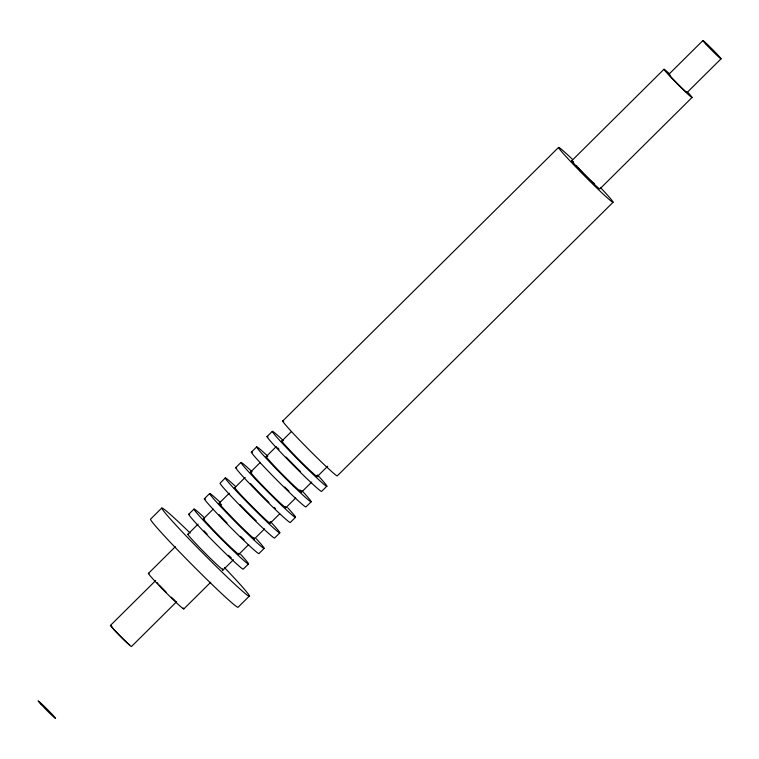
<?xml version="1.0" encoding="UTF-8"?>
<svg xmlns="http://www.w3.org/2000/svg" width="759" height="759" viewBox="0 0 759 759"><rect width="100%" height="100%" fill="white"/><g stroke="black" fill="none" stroke-linecap="round" stroke-linejoin="round"><path stroke-width="1.14" d="M161.752 508.046L150.519 519.184A62.143 2.675 45.2 0 0 194.152 566.831A62.143 2.675 45.2 0 0 238.136 607.209L249.369 596.062M188.725 514.279L193.943 509.099M204.389 498.739L209.617 493.559M225.281 478.009L220.063 483.189A38.7 1.67 45.2 0 0 247.235 512.866A38.7 1.67 45.2 0 0 274.625 538.008L279.853 532.827M235.736 467.648L240.954 462.468M251.4 452.108L256.627 446.918M267.073 436.558L272.291 431.378M282.746 421.017L558.539 147.426M148.432 573.406L175.357 546.689M187.985 534.165L198.08 524.146M203.127 519.137L213.232 509.118M219.114 503.274L229.218 493.255M234.265 488.255L245.204 477.402M250.252 472.392L260.356 462.373M266.248 456.529L276.342 446.51M281.39 441.501L291.494 431.482M571.783 160.728L663.973 69.268M110.434 625.444L155.614 580.626M668.926 74.249L702.881 40.569M687.094 92.503L721.05 58.822M692.056 97.475L599.857 188.934A19.914 0.863 45.2 0 1 582.134 172.302A19.914 0.863 45.2 0 1 573.69 162.037M183.811 608.946L210.746 582.238M222.52 570.55L233.459 559.696M238.516 554.687L248.61 544.668M253.658 539.658L264.597 528.805M270.489 522.96L279.748 513.777M285.64 507.932L295.735 497.923M301.627 492.079L311.731 482.06M316.778 477.05L327.717 466.197M248.506 563.918L243.288 569.098A38.7 1.67 45.2 0 1 212.34 540.351A38.7 1.67 45.2 0 1 189.674 514.63M264.179 548.377L258.952 553.558A38.7 1.67 45.2 0 1 228.004 524.811A38.7 1.67 45.2 0 1 205.347 499.09M295.517 517.287L290.299 522.467A38.7 1.67 45.2 0 1 259.35 493.72A38.7 1.67 45.2 0 1 236.685 467.999M311.19 501.737L305.962 506.917A38.7 1.67 45.2 0 1 275.014 478.179A38.7 1.67 45.2 0 1 252.358 452.449M326.863 486.196L321.636 491.377A38.7 1.67 45.2 0 1 290.688 462.629A38.7 1.67 45.2 0 1 268.031 436.909M613.101 202.236L337.309 475.827A38.7 1.67 45.2 0 1 306.361 447.089A38.7 1.67 45.2 0 1 283.695 421.359M129.751 644.856A12.505 0.541 45.2 0 1 120.899 636.725A12.505 0.541 45.2 0 1 112.123 627.143M686.8 91.991A12.884 0.56 45.2 0 1 676.791 82.93A12.884 0.56 45.2 0 1 670.159 75.094M687.977 92.522A19.914 0.863 45.2 0 1 687.455 93.765A19.914 0.863 45.2 0 1 667.227 73.319A19.914 0.863 45.2 0 1 669.514 73.86M600.416 187.492A38.7 1.67 45.2 0 1 606.213 196.875A38.7 1.67 45.2 0 1 564.639 155.054A38.7 1.67 45.2 0 1 572.267 159.172M594.582 183.839A12.884 0.56 45.2 0 1 586.973 176.771A12.884 0.56 45.2 0 1 577.931 167.303M577.039 166.212A12.884 0.56 45.2 0 1 576.736 165.699M183.223 607.968A25.094 1.082 45.2 0 1 166.05 592.646A25.094 1.082 45.2 0 1 149.049 573.633M175.196 600.749A14.905 0.645 45.2 0 1 171.335 597.21M166.079 592.048A14.905 0.645 45.2 0 1 159.333 585.056M158.043 583.652A14.905 0.645 45.2 0 1 156.999 582.466M176.259 601.593A14.905 0.645 45.2 0 0 176.629 601.735L131.449 646.554A14.905 0.645 45.2 0 1 118.176 634.107A14.905 0.645 45.2 0 1 111.858 626.422M270.451 521.594A38.7 1.67 45.2 0 1 272.026 526.613A38.7 1.67 45.2 0 1 232.263 486.614A38.7 1.67 45.2 0 1 235.641 486.557M269.673 522.211A25.094 1.082 45.2 0 1 252.5 506.889A25.094 1.082 45.2 0 1 235.499 487.876M256.134 520.759A25.094 1.082 45.2 0 1 239.806 504.412M301.788 490.504A38.7 1.67 45.2 0 1 303.116 495.304A38.7 1.67 45.2 0 1 263.155 455.03A38.7 1.67 45.2 0 1 267.794 456.235M299.966 489.821A25.094 1.082 45.2 0 1 285.384 477.345A25.094 1.082 45.2 0 1 266.836 456.785M289.027 491.139A25.094 1.082 45.2 0 1 284.663 486.965M287.604 507.657A38.7 1.67 45.2 0 1 286.466 509.944A38.7 1.67 45.2 0 1 247.054 470.087A38.7 1.67 45.2 0 1 252.121 471.785M285.346 506.661A25.094 1.082 45.2 0 1 268.174 491.339A25.094 1.082 45.2 0 1 251.163 472.326M275.479 508.663A25.094 1.082 45.2 0 1 274.094 507.382M268.999 502.505A25.094 1.082 45.2 0 1 250.451 483.521M317.461 474.954A38.7 1.67 45.2 0 1 318.789 479.764A38.7 1.67 45.2 0 1 278.828 439.48A38.7 1.67 45.2 0 1 283.468 440.694M316.683 475.57A25.094 1.082 45.2 0 1 299.511 460.248A25.094 1.082 45.2 0 1 282.509 441.235M300.336 471.424A25.094 1.082 45.2 0 1 286.124 457.06M278.999 449.309A25.094 1.082 45.2 0 1 277.709 447.763M222.662 568.842A25.094 1.082 45.2 0 1 205.49 553.52A25.094 1.082 45.2 0 1 188.488 534.507M224.503 567.656A62.143 2.675 45.2 0 1 239 588.102A62.143 2.675 45.2 0 1 169.741 518.274A62.143 2.675 45.2 0 1 190.186 533.065M256.267 538.748A38.7 1.67 45.2 0 1 255.375 541.262A38.7 1.67 45.2 0 1 216.154 501.671A38.7 1.67 45.2 0 1 219.968 502.107M254.009 537.751A25.094 1.082 45.2 0 1 234.522 520.095A25.094 1.082 45.2 0 1 221.609 504.839M244.132 539.753A25.094 1.082 45.2 0 1 240.461 536.3M227.026 522.96A25.094 1.082 45.2 0 1 219.114 514.611M240.594 554.288A38.7 1.67 45.2 0 1 239.711 556.812A38.7 1.67 45.2 0 1 200.48 517.211A38.7 1.67 45.2 0 1 204.294 517.647M238.335 553.302A25.094 1.082 45.2 0 1 221.163 537.979A25.094 1.082 45.2 0 1 204.152 518.966M231.296 557.818A25.094 1.082 45.2 0 1 228.468 555.294M207.103 534.07A25.094 1.082 45.2 0 1 204.114 530.883M40.512 703.83A12.505 0.541 45.2 0 0 55.274 718.318A12.505 0.541 45.2 0 0 44.515 706.582A12.505 0.541 45.2 0 0 40.512 703.83M705.519 43.775A12.884 0.56 45.2 0 0 720.727 58.709A12.884 0.56 45.2 0 0 709.646 46.603A12.884 0.56 45.2 0 0 705.519 43.775"/></g></svg>
